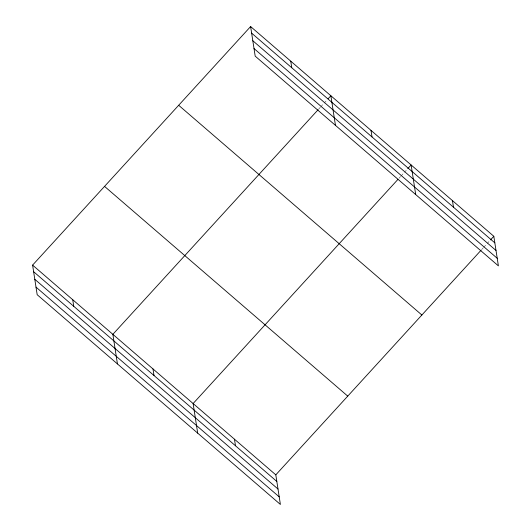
<?xml version="1.0" encoding="UTF-8"?>
<svg xmlns="http://www.w3.org/2000/svg" width="531" height="531" viewBox="0 0 531 531"><rect width="100%" height="100%" fill="white"/><g stroke="black" fill="none" stroke-linecap="round" stroke-linejoin="round"><path stroke-width="0.4" stroke-dasharray="2.65 1.99" d="M318.693 109.087L320.352 107.269M320.903 106.665L323.671 103.638M324.229 103.027L326.996 100.001M398.954 178.297L400.613 176.478M401.164 175.874L403.932 172.847M404.483 172.243L407.25 169.216M481.644 249.61L483.303 247.791M483.854 247.187L486.622 244.16M487.173 243.55L489.94 240.523"/><path stroke-width="0.8" d="M32.603 265.115L275.808 474.853L280.388 504.45L37.183 294.718L32.603 265.115L250.612 26.55L493.817 236.282L498.397 265.885L255.192 56.147L250.612 26.55M318.142 109.691L112.857 334.331L117.444 363.927M328.098 98.793L330.866 95.759L335.453 125.362M397.845 179.511L193.118 403.54L197.698 433.143M407.808 168.606L411.127 164.975L415.707 194.572M275.808 474.853L481.086 250.214M490.498 239.919L493.817 236.282M251.628 33.134L494.832 242.866M252.802 40.728L496.014 250.466M254.017 48.553L497.222 258.292M178.668 105.277L421.873 315.009M104.547 186.388L347.752 396.126M33.619 271.699L276.83 481.438M34.794 279.293L278.005 489.031M36.008 287.118L279.213 496.857M452.472 200.632L453.487 207.216M370.996 130.367L372.019 136.952M290.736 61.158L291.758 67.742M234.463 439.197L235.485 445.781M152.988 368.932L154.01 375.517M72.734 299.723L73.749 306.307"/></g></svg>
